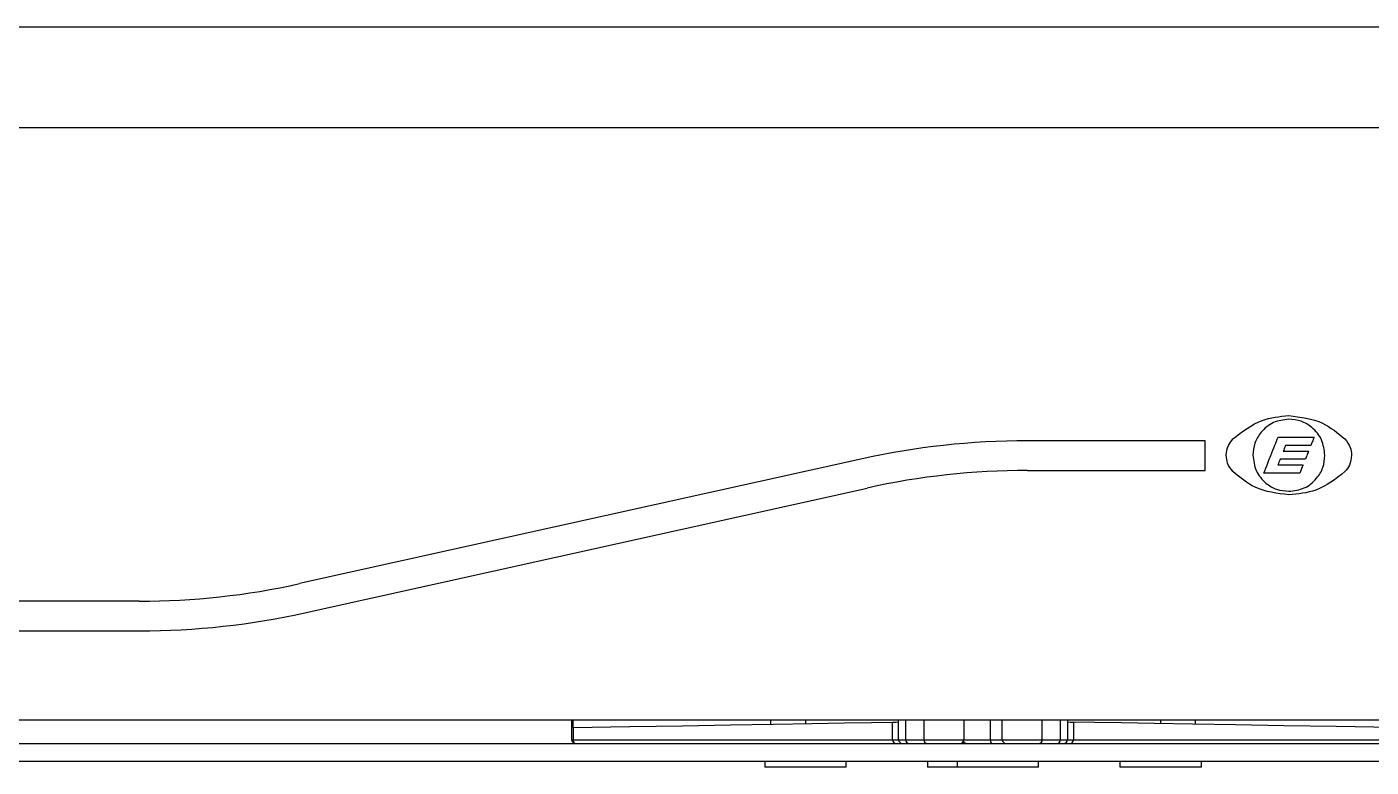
# Model space of a CAD drawing. Header units: millimetres. Extents: x 11355 to 11505, y 8083 to 8171.
# Drawn here: x 11369.238 to 11372.803, y 8110.346 to 8112.308 of the extents above; entities that cross this region are included whole.
import ezdxf

# ---------------------------------------------------------------- set-up
doc = ezdxf.new("R2010")
doc.units = ezdxf.units.MM
doc.layers.add('ODF', color=7, linetype='Continuous')
doc.layers.add('Rack - Base 15U', color=7, linetype='Continuous')

# ---------------------------------------------------------------- blocks, each defined once
blk = doc.blocks.new('Rack 15U - Gabitel')
blk.add_line((2366.628, 1400.827), (2386.938, 1400.827))
blk = doc.blocks.new('ODF - Furukawa')
at = {"layer": 'ODF'}
blk.add_line((2429.3876, 1400.5634), (2412.8414, 1400.5634), dxfattribs=at)
at = {"layer": 'ODF', "color": 7, "linetype": 'Continuous'}
for p, q in [((2425.7186, 1399.7336), (2425.2476, 1399.7336)), ((2425.7186, 1399.6551), (2425.7186, 1399.7336)), ((2425.9124, 1399.7429), (2426.0079, 1399.7429)), ((2425.9991, 1399.7211), (2425.9322, 1399.7211)), ((2424.8055, 1399.6851), (2423.3173, 1399.355)), ((2425.9845, 1399.6846), (2425.9178, 1399.6846)), ((2425.9262, 1399.7058), (2425.993, 1399.7058)), ((2425.2476, 1399.6551), (2425.7186, 1399.6551)), ((2425.9697, 1399.6475), (2425.8743, 1399.6475)), ((2425.912, 1399.6703), (2425.9788, 1399.6703)), ((2423.3343, 1399.2784), (2424.8225, 1399.6085)), ((2422.8922, 1399.3084), (2414.6479, 1399.3084)), ((2414.6818, 1399.2299), (2422.8922, 1399.2299)), ((2412.8034, 1398.9944), (2429.4268, 1398.9944)), ((2424.0388, 1398.9944), (2424.0388, 1398.9414)), ((2424.0421, 1398.9944), (2424.0421, 1398.9734)), ((2424.0428, 1398.9734), (2424.0428, 1398.9414)), ((2424.5665, 1398.9944), (2424.5665, 1398.9825)), ((2424.8898, 1398.9414), (2424.8898, 1398.9882)), ((2424.906, 1398.9414), (2424.906, 1398.9944)), ((2425.0788, 1398.9944), (2425.0788, 1398.9414)), ((2425.1808, 1398.9414), (2425.1808, 1398.9944)), ((2425.3536, 1398.9944), (2425.3536, 1398.9414)), ((2425.3698, 1398.9882), (2425.3698, 1398.9414)), ((2425.6931, 1398.9825), (2425.6931, 1398.9944)), ((2414.7387, 1398.9316), (2428.0151, 1398.9316)), ((2424.0428, 1398.9414), (2424.8898, 1398.9414)), ((2424.8898, 1398.9414), (2424.906, 1398.9414)), ((2424.906, 1398.9414), (2424.9251, 1398.9414)), ((2424.9251, 1398.9414), (2424.9729, 1398.9414)), ((2424.9729, 1398.9414), (2425.0788, 1398.9414)), ((2425.1498, 1398.9414), (2425.1808, 1398.9414)), ((2425.1808, 1398.9414), (2425.2867, 1398.9414)), ((2425.2867, 1398.9414), (2425.3345, 1398.9414)), ((2425.3345, 1398.9414), (2425.3536, 1398.9414)), ((2425.3536, 1398.9414), (2425.3698, 1398.9414)), ((2425.3698, 1398.9414), (2426.2168, 1398.9414)), ((2412.8034, 1398.8845), (2429.4268, 1398.8845)), ((2424.5508, 1398.8845), (2424.5508, 1398.8688)), ((2424.6587, 1398.8688), (2424.5508, 1398.8688)), ((2424.7667, 1398.8688), (2424.6587, 1398.8688)), ((2424.7667, 1398.8688), (2424.7667, 1398.8845)), ((2424.9826, 1398.8845), (2424.9826, 1398.8688)), ((2425.0611, 1398.8688), (2424.9826, 1398.8688)), ((2425.0611, 1398.8845), (2425.0611, 1398.8688)), ((2425.1691, 1398.8688), (2425.0611, 1398.8688)), ((2425.277, 1398.8688), (2425.1691, 1398.8688)), ((2425.277, 1398.8688), (2425.277, 1398.8845)), ((2425.4929, 1398.8845), (2425.4929, 1398.8688)), ((2425.6009, 1398.8688), (2425.4929, 1398.8688)), ((2425.7088, 1398.8688), (2425.6009, 1398.8688)), ((2425.7088, 1398.8688), (2425.7088, 1398.8845))]:
    blk.add_line(p, q, dxfattribs=at)
at = {"layer": 'ODF', "color": 8, "linetype": 'Continuous'}
for p, q in [((2424.6587, 1398.9944), (2424.6587, 1398.9842)), ((2424.9251, 1398.9414), (2424.9251, 1398.9944)), ((2424.9729, 1398.9944), (2424.9729, 1398.9414)), ((2425.1498, 1398.9414), (2425.1498, 1398.9944)), ((2425.2867, 1398.9414), (2425.2867, 1398.9944)), ((2425.3345, 1398.9944), (2425.3345, 1398.9414)), ((2425.6009, 1398.9944), (2425.6009, 1398.9842)), ((2424.0388, 1398.9414), (2424.0428, 1398.9414)), ((2425.0788, 1398.9414), (2425.1498, 1398.9414))]:
    blk.add_line(p, q, dxfattribs=at)
at = {"layer": 'ODF', "color": 7, "linetype": 'Continuous', "flags": 128}
for points in [[(2424.0428, 1398.9734), (2424.193, 1398.976), (2424.3324, 1398.9785), (2424.4598, 1398.9807), (2424.5745, 1398.9827), (2424.6756, 1398.9844), (2424.7622, 1398.986), (2424.8338, 1398.9872), (2424.8898, 1398.9882)], [(2424.8898, 1398.9882), (2424.8988, 1398.9883), (2424.9042, 1398.9884), (2424.906, 1398.9885)], [(2425.3536, 1398.9885), (2425.3554, 1398.9884), (2425.3608, 1398.9883), (2425.3698, 1398.9882)], [(2426.2168, 1398.9734), (2426.0666, 1398.976), (2425.9273, 1398.9785), (2425.7998, 1398.9807), (2425.6851, 1398.9827), (2425.5841, 1398.9844), (2425.4974, 1398.986), (2425.4258, 1398.9872), (2425.3698, 1398.9882)], [(2424.0428, 1398.9414), (2424.0429, 1398.9395), (2424.0433, 1398.9376), (2424.0438, 1398.9359), (2424.0445, 1398.9345), (2424.0454, 1398.9332), (2424.0464, 1398.9323), (2424.0475, 1398.9318), (2424.0486, 1398.9316)]]:
    blk.add_lwpolyline(points, dxfattribs=at)
at = {"layer": 'ODF', "color": 7, "linetype": 'Continuous'}
for centre, radius, start, end in [((2425.2476, 1397.6923), 2.0413, 90, 102.507), ((2425.2476, 1397.6923), 1.9628, 90, 102.507), ((2422.8922, 1401.2712), 1.9628, 270, 282.507), ((2422.8922, 1401.2712), 2.0413, 270, 282.507), ((2424.0447, 1398.849), 0.1245, 90.8429, 91.1656), ((2424.0486, 1398.9414), 0.00981, 180, 270), ((2424.8995, 1398.9412), 0.00966, 179.0898, 269.0589), ((2424.9159, 1398.9414), 0.00981, 180, 270), ((2424.9339, 1398.9403), 0.00887, 173.2191, 261.0272), ((2424.9819, 1398.9405), 0.00899, 174.3004, 262.8457), ((2425.069, 1398.9414), 0.00981, 270, 0), ((2425.0866, 1398.9414), 0.00981, 205.8419, 270), ((2425.1631, 1398.939), 0.0135, 169.9805, 213.6268), ((2425.1907, 1398.9414), 0.00981, 180, 270), ((2425.2777, 1398.9405), 0.00899, 277.1543, 5.6996), ((2425.3257, 1398.9403), 0.00888, 278.9758, 6.7779), ((2425.3438, 1398.9414), 0.00981, 270, 0), ((2425.3601, 1398.9412), 0.00966, 270.9411, 0.9102)]:
    blk.add_arc(centre, radius, start, end, dxfattribs=at)
for points, knots in [([(2425.7927, 1399.7386), (2425.8173, 1399.758), (2425.8612, 1399.7927), (2425.9166, 1399.798), (2425.9409, 1399.8003)], [0, 0, 0, 0, 0.5593452, 1, 1, 1, 1]), ([(2425.9409, 1399.7908), (2425.9269, 1399.7891), (2425.8987, 1399.7858), (2425.8678, 1399.7596), (2425.8485, 1399.7284), (2425.8466, 1399.7063), (2425.8456, 1399.6953)], [0, 0, 0, 0, 0.2795329, 0.5593009, 0.7796116, 1, 1, 1, 1]), ([(2425.9409, 1399.8003), (2425.9721, 1399.7965), (2426.0277, 1399.7898), (2426.0705, 1399.7543), (2426.0894, 1399.7386)], [0, 0, 0, 0, 0.559236, 1, 1, 1, 1]), ([(2426.0364, 1399.6953), (2426.0347, 1399.7093), (2426.0314, 1399.7375), (2426.0053, 1399.7685), (2425.9741, 1399.7878), (2425.952, 1399.7898), (2425.9409, 1399.7908)], [0, 0, 0, 0, 0.279525, 0.559339, 0.779601, 1, 1, 1, 1]), ([(2425.7749, 1399.6953), (2425.7759, 1399.7044), (2425.7777, 1399.7206), (2425.7881, 1399.7331), (2425.7927, 1399.7386)], [0, 0, 0, 0, 0.559054, 1, 1, 1, 1]), ([(2425.8932, 1399.6951), (2425.8968, 1399.7041), (2425.9031, 1399.72), (2425.9095, 1399.7359), (2425.9124, 1399.7429)], [0, 0, 0, 0, 0.560003, 1, 1, 1, 1]), ([(2425.9322, 1399.7211), (2425.9311, 1399.7182), (2425.9291, 1399.7131), (2425.9271, 1399.708), (2425.9262, 1399.7058)], [0, 0, 0, 0, 0.5599825, 1, 1, 1, 1]), ([(2426.0079, 1399.7429), (2426.0062, 1399.7388), (2426.0032, 1399.7316), (2426.0003, 1399.7243), (2425.9991, 1399.7211)], [0, 0, 0, 0, 0.559996, 1, 1, 1, 1]), ([(2426.0894, 1399.7386), (2426.0951, 1399.7314), (2426.1052, 1399.7186), (2426.1065, 1399.7024), (2426.1071, 1399.6953)], [0, 0, 0, 0, 0.559281, 1, 1, 1, 1]), ([(2425.7927, 1399.6519), (2425.787, 1399.6591), (2425.7768, 1399.6719), (2425.7755, 1399.6881), (2425.7749, 1399.6953)], [0, 0, 0, 0, 0.55929, 1, 1, 1, 1]), ([(2425.8456, 1399.6953), (2425.8473, 1399.6812), (2425.8506, 1399.6531), (2425.8766, 1399.622), (2425.9078, 1399.6027), (2425.9299, 1399.6008), (2425.9409, 1399.5998)], [0, 0, 0, 0, 0.2795212, 0.5592978, 0.7796076, 1, 1, 1, 1]), ([(2425.8743, 1399.6475), (2425.8778, 1399.6564), (2425.8841, 1399.6723), (2425.8904, 1399.6882), (2425.8932, 1399.6951)], [0, 0, 0, 0, 0.559997, 1, 1, 1, 1]), ([(2425.9178, 1399.6846), (2425.9167, 1399.682), (2425.9147, 1399.6772), (2425.9128, 1399.6724), (2425.912, 1399.6703)], [0, 0, 0, 0, 0.5599921, 1, 1, 1, 1]), ([(2425.9409, 1399.5998), (2425.955, 1399.6015), (2425.9832, 1399.6048), (2426.0142, 1399.6309), (2426.0335, 1399.6621), (2426.0355, 1399.6842), (2426.0364, 1399.6953)], [0, 0, 0, 0, 0.279513, 0.559297, 0.779595, 1, 1, 1, 1]), ([(2425.993, 1399.7058), (2425.9914, 1399.7018), (2425.9886, 1399.6948), (2425.9858, 1399.6877), (2425.9845, 1399.6846)], [0, 0, 0, 0, 0.559994, 1, 1, 1, 1]), ([(2426.1071, 1399.6953), (2426.1061, 1399.6862), (2426.1044, 1399.6699), (2426.094, 1399.6574), (2426.0894, 1399.6519)], [0, 0, 0, 0, 0.559183, 1, 1, 1, 1]), ([(2425.9409, 1399.5904), (2425.9099, 1399.5941), (2425.8543, 1399.6007), (2425.8116, 1399.6363), (2425.7927, 1399.6519)], [0, 0, 0, 0, 0.559264, 1, 1, 1, 1]), ([(2426.0894, 1399.6519), (2426.0648, 1399.6325), (2426.0208, 1399.5978), (2425.9654, 1399.5927), (2425.9409, 1399.5904)], [0, 0, 0, 0, 0.559232, 1, 1, 1, 1]), ([(2425.9788, 1399.6703), (2425.977, 1399.666), (2425.9739, 1399.6585), (2425.971, 1399.6509), (2425.9697, 1399.6475)], [0, 0, 0, 0, 0.560004, 1, 1, 1, 1])]:
    blk.add_open_spline(points, degree=3, knots=knots, dxfattribs=at)

msp = doc.modelspace()

# ---------------------------------------------------------------- block references
at = {"layer": 'Rack - Base 15U'}
for name, p in [('Rack 15U - Gabitel', (8990.959, 6711.4813)), ('ODF - Furukawa', (8946.6443, 6711.4777))]:
    msp.add_blockref(name, p, dxfattribs=at)

doc.saveas('drawing.dxf')
